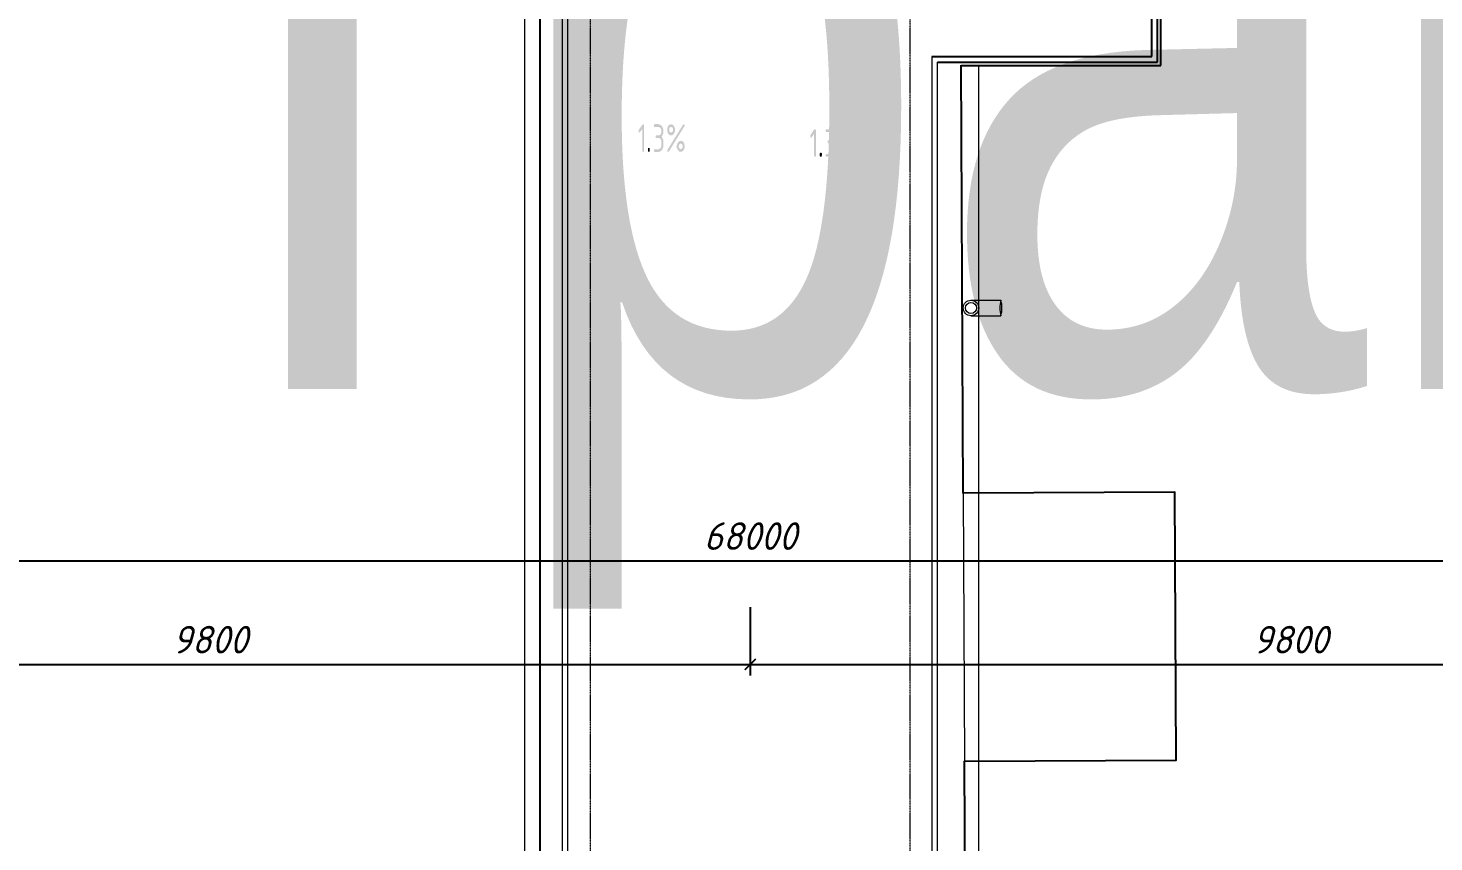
# Model space of a CAD drawing. Header units: millimetres. Extents: x 0 to 168960, y -92093 to 443706.
# Drawn here: x 32644 to 45394, y 222678 to 230056 of the extents above; entities that cross this region are included whole.
import ezdxf
from ezdxf.enums import TextEntityAlignment as Align

# ---------------------------------------------------------------- set-up
doc = ezdxf.new("R2018")
doc.units = ezdxf.units.MM
doc.linetypes.add('осевая', pattern=[50.8, 31.75, -6.35, 6.35, -6.35])
for name, color, linetype, lineweight in [('_0', 7, 'Continuous', 15), ('PDF _Размеры', 7, 'Continuous', 5), ('АР_Названия помещений', 124, 'Continuous', 5), ('АР_Номер помещения', 1, 'Continuous', 25), ('АР_Помещения_площадь', 19, 'Continuous', 9), ('АР_рабочий чистовой', 7, 'Continuous', 9), ('Перила', 7, 'Continuous', 9), ('Поручни', 7, 'Continuous', 9)]:
    doc.layers.add(name, color=color, linetype=linetype, lineweight=lineweight)
doc.layers.add('PDF _Балка', color=250, linetype='Continuous')
doc.layers.add('Кровля.1', color=7, linetype='Continuous')
doc.styles.add('ISOCPEUR', font='isocpeur.ttf', dxfattribs={"height": 175})
doc.styles.get("Standard").update_dxf_attribs({"font": 'arial.ttf'})
doc.styles.add('Текст_М100', font='GOST_Common Italic.ttf', dxfattribs={"height": 250})
doc.dimstyles.new('Размеры_М100', dxfattribs={"dimtxt": 250, "dimasz": 100, "dimexe": 100, "dimexo": 100, "dimgap": 100, "dimtad": 1, "dimrnd": 5, "dimtxsty": 'Текст_М100', "dimblk": 'ARCHTICK', "dimcen": 250, "dimdle": 100, "dimadec": 0, "dimazin": 2, "dimtfac": 1, "dimtmove": 1, "dimatfit": 3, "dimfxl": 1, "dimarcsym": 0})

# ---------------------------------------------------------------- blocks, each defined once
blk = doc.blocks.new('2 ЭТАЖ')
at = {"layer": 'АР_рабочий чистовой', "color": 8, "ltscale": 0.1}
blk.add_lwpolyline([(149577, -101420), (149577, -108496)], dxfattribs=at)
at = {"layer": 'Кровля.1', "color": 8, "linetype": 'Continuous', "flags": 128}
for points in [[(149428, -97711), (149409, -92810), (145598, -92810), (145598, -108496)], [(149463, -108647), (149448, -105528), (151368, -105519), (151356, -103091), (149437, -103100), (149418, -99220)]]:
    blk.add_lwpolyline(points, dxfattribs=at)
at = {"layer": 'Поручни', "color": 8}
for p, q in [((145801, -92948), (145801, -108446)), ((145851, -108446), (145851, -92948)), ((149153, -99140), (149153, -108446)), ((149203, -108446), (149203, -99190))]:
    blk.add_line(p, q, dxfattribs=at)
blk = doc.blocks.new('_ArchTick')
at = {"color": 8, "linetype": 'ByBlock', "const_width": 0.15}
blk.add_lwpolyline([(-0.5, -0.5), (0.5, 0.5)], dxfattribs=at)
blk = doc.blocks.new('*D159')
at = {"layer": '_0', "color": 8, "lineweight": -2, "ltscale": 100, "transparency": 16777216}
for p, q in [((5194, 225609), (5194, 225125)), ((73194, 225609), (73194, 225125)), ((5094, 225225), (73294, 225225))]:
    blk.add_line(p, q, dxfattribs=at)
at = {"layer": 'Defpoints', "color": 0, "ltscale": 100, "transparency": 16777216}
for p in [(5194, 225709), (73194, 225709), (73194, 225225)]:
    blk.add_point(p, dxfattribs=at)
at = {"layer": '_0', "color": 8, "lineweight": -2, "ltscale": 100, "transparency": 16777216, "xscale": 100, "yscale": 100, "zscale": 100, "rotation": 180}
blk.add_blockref('_ArchTick', (5194, 225225), dxfattribs=at)
at = {"layer": '_0', "color": 8, "lineweight": -2, "ltscale": 100, "transparency": 16777216, "xscale": 100, "yscale": 100, "zscale": 100}
blk.add_blockref('_ArchTick', (73194, 225225), dxfattribs=at)
at = {"layer": '_0', "color": 8, "ltscale": 100, "transparency": 16777216, "insert": (39194, 225450), "char_height": 250, "attachment_point": 5, "style": 'Текст_М100'}
blk.add_mtext('68000', dxfattribs=at)
blk = doc.blocks.new('*D164')
at = {"layer": '_0', "color": 8, "lineweight": -2, "ltscale": 100, "transparency": 16777216}
for p, q in [((29394, 224993), (29394, 224186)), ((39194, 224805), (39194, 224186)), ((29294, 224286), (39294, 224286))]:
    blk.add_line(p, q, dxfattribs=at)
at = {"layer": 'Defpoints', "color": 0, "ltscale": 100, "transparency": 16777216}
for p in [(29394, 225093), (39194, 224905), (39194, 224286)]:
    blk.add_point(p, dxfattribs=at)
at = {"layer": '_0', "color": 8, "lineweight": -2, "ltscale": 100, "transparency": 16777216, "xscale": 100, "yscale": 100, "zscale": 100, "rotation": 180}
blk.add_blockref('_ArchTick', (29394, 224286), dxfattribs=at)
at = {"layer": '_0', "color": 8, "lineweight": -2, "ltscale": 100, "transparency": 16777216, "xscale": 100, "yscale": 100, "zscale": 100}
blk.add_blockref('_ArchTick', (39194, 224286), dxfattribs=at)
at = {"layer": '_0', "color": 8, "ltscale": 100, "transparency": 16777216, "insert": (34294, 224511), "char_height": 250, "attachment_point": 5, "style": 'Текст_М100'}
blk.add_mtext('9800', dxfattribs=at)
blk = doc.blocks.new('*D165')
at = {"layer": '_0', "color": 8, "lineweight": -2, "ltscale": 100, "transparency": 16777216}
for p, q in [((39194, 224805), (39194, 224186)), ((48994, 224805), (48994, 224186)), ((39094, 224286), (49094, 224286))]:
    blk.add_line(p, q, dxfattribs=at)
at = {"layer": 'Defpoints', "color": 0, "ltscale": 100, "transparency": 16777216}
for p in [(39194, 224905), (48994, 224905), (48994, 224286)]:
    blk.add_point(p, dxfattribs=at)
at = {"layer": '_0', "color": 8, "lineweight": -2, "ltscale": 100, "transparency": 16777216, "xscale": 100, "yscale": 100, "zscale": 100, "rotation": 180}
blk.add_blockref('_ArchTick', (39194, 224286), dxfattribs=at)
at = {"layer": '_0', "color": 8, "lineweight": -2, "ltscale": 100, "transparency": 16777216, "xscale": 100, "yscale": 100, "zscale": 100}
blk.add_blockref('_ArchTick', (48994, 224286), dxfattribs=at)
at = {"layer": '_0', "color": 8, "ltscale": 100, "transparency": 16777216, "insert": (44094, 224511), "char_height": 250, "attachment_point": 5, "style": 'Текст_М100'}
blk.add_mtext('9800', dxfattribs=at)
blk = doc.blocks.new('*U362')
at = {"color": 8, "style": 'ISOCPEUR', "width": 0.7, "flags": 1}
blk.add_attdef('КАТЕГОРИЯ', (-499, -2092), '', height=250, dxfattribs=at)
at = {"layer": 'АР_Номер помещения', "color": 8, "style": 'ISOCPEUR', "width": 0.7}
blk.add_attdef('НОМЕР_ПОМЕЩЕНИЯ', text='', height=300, dxfattribs=at).set_placement((-17565, 2858), align=Align.MIDDLE_CENTER)
at = {"layer": 'АР_Помещения_площадь', "color": 8, "style": 'ISOCPEUR', "width": 0.7}
blk.add_attdef('ПЛОЩАДЬ_ПОМЕЩЕНИЯ', text='', height=200, dxfattribs=at).set_placement((-1476, 2342), align=Align.MIDDLE_RIGHT)
at = {"layer": 'АР_Помещения_площадь', "color": 8, "lineweight": 30, "width": 0.7, "flags": 104}
blk.add_attdef('ИМЯ_ПОМЕЩЕНИЯ', text='', height=100, dxfattribs=at).set_placement((158, 1217), align=Align.MIDDLE_CENTER)
blk = doc.blocks.new('3')
at = {"color": 8, "ltscale": 0.1}
for p, q in [((394895, -113439), (394895, -113289)), ((394945, -113439), (394945, -113289)), ((395305, -113439), (395305, -113289)), ((395305, -113439), (395305, -113289))]:
    blk.add_line(p, q, dxfattribs=at)
for centre, radius, start, end in [((393520, -113167), 27.2, 23.2677, 156.7323), ((395125, -113392), 252, 24.0991, 155.9009), ((395125, -113400), 211, 31.617, 148.383), ((396730, -113167), 27.2, 23.2677, 156.7323), ((393520, -116709), 27.2, 203.2677, 336.7323), ((394920, -116709), 27.2, 203.2677, 336.7323), ((395330, -116712), 27.2, 203.2677, 336.7323), ((396730, -116712), 27.2, 203.2677, 336.7323)]:
    blk.add_arc(centre, radius, start, end, dxfattribs=at)
at = {"layer": 'PDF _Балка', "color": 8}
for p, q in [((396885, -111871), (393365, -111871)), ((393365, -111871), (393365, -116671)), ((396855, -111901), (393395, -111901)), ((393395, -111901), (393395, -116701)), ((396855, -116441), (396855, -111901)), ((396885, -116441), (396885, -111871)), ((396805, -111951), (393445, -111951)), ((393445, -111951), (393445, -116751)), ((396805, -116441), (396805, -111951)), ((395045, -113389), (394995, -113389)), ((394995, -118101), (394995, -113389)), ((395045, -118151), (395045, -113389)), ((395075, -118181), (395075, -113439)), ((395075, -113439), (395175, -113439)), ((395175, -113439), (395175, -116441)), ((395255, -113389), (395205, -113389)), ((395255, -113439), (395255, -113389)), ((395205, -113740), (395175, -113740)), ((395305, -113740), (395255, -113740)), ((395205, -114040), (395175, -114040)), ((395305, -114040), (395255, -114040)), ((395205, -114339), (395175, -114339)), ((395305, -114339), (395255, -114339)), ((395205, -114640), (395175, -114640)), ((395305, -114640), (395255, -114640)), ((395205, -114940), (395175, -114940)), ((395305, -114940), (395255, -114940)), ((395205, -115241), (395175, -115241)), ((395305, -115241), (395255, -115241)), ((395205, -115539), (395175, -115539)), ((395305, -115539), (395255, -115539)), ((395205, -115840), (395175, -115840)), ((395305, -115840), (395255, -115840)), ((395205, -116141), (395175, -116141)), ((395305, -116141), (395255, -116141)), ((393445, -116751), (392999, -116751)), ((393395, -116701), (393049, -116701)), ((393365, -116671), (393274, -116671)), ((392999, -118101), (394995, -118101)), ((393049, -118151), (395045, -118151)), ((393265, -118181), (395075, -118181))]:
    blk.add_line(p, q, dxfattribs=at)
for points in [[(394895, -116720), (394895, -113330)], [(395355, -113289), (395355, -116722)], [(393495, -113439), (393495, -116720)], [(394895, -115844), (394895, -113439), (393545, -113439)], [(393545, -113439), (393545, -116720)], [(394945, -116720), (394945, -113439), (394995, -113439)], [(395205, -113389), (395205, -116441)], [(395255, -113439), (395255, -116441)], [(395255, -113439), (395305, -113439), (395305, -116722)], [(395355, -113439), (396705, -113439)], [(396705, -116722), (396705, -113439)], [(396755, -116722), (396755, -113439)], [(393395, -113740), (393365, -113740)], [(393495, -113740), (393445, -113740)], [(394895, -113740), (393545, -113740)], [(394995, -113740), (394945, -113740)], [(395075, -113740), (395045, -113740)], [(395355, -113740), (396705, -113740)], [(396755, -113740), (396805, -113740)], [(396855, -113740), (396885, -113740)], [(393395, -114040), (393365, -114040)], [(393495, -114040), (393445, -114040)], [(394895, -114040), (393545, -114040)], [(394995, -114040), (394945, -114040)], [(395075, -114040), (395045, -114040)], [(395355, -114040), (396705, -114040)], [(396755, -114040), (396805, -114040)], [(396855, -114040), (396885, -114040)], [(393395, -114341), (393365, -114341)], [(393495, -114341), (393445, -114341)], [(394895, -114341), (393545, -114341)], [(394995, -114339), (394945, -114339)], [(395075, -114339), (395045, -114339)], [(395355, -114339), (396705, -114339)], [(396755, -114339), (396805, -114339)], [(396855, -114339), (396885, -114339)], [(393395, -114640), (393365, -114640)], [(393495, -114640), (393445, -114640)], [(394895, -114640), (393545, -114640)], [(394995, -114640), (394945, -114640)], [(395075, -114640), (395045, -114640)], [(395175, -114640), (395176, -114640)], [(395175, -114640), (395176, -114640)], [(395355, -114640), (396705, -114640)], [(396755, -114640), (396805, -114640)], [(396855, -114640), (396885, -114640)], [(393395, -114940), (393365, -114940)], [(393495, -114940), (393445, -114940)], [(394895, -114940), (393545, -114940)], [(394995, -114940), (394945, -114940)], [(395075, -114940), (395045, -114940)], [(395355, -114940), (396705, -114940)], [(396755, -114940), (396805, -114940)], [(396855, -114940), (396885, -114940)], [(393395, -115241), (393365, -115241)], [(393495, -115241), (393445, -115241)], [(394895, -115241), (393545, -115241)], [(394995, -115239), (394945, -115239)], [(395075, -115239), (395045, -115239)], [(395355, -115241), (396705, -115241)], [(396755, -115241), (396805, -115241)], [(396855, -115241), (396885, -115241)], [(393395, -115541), (393365, -115541)], [(393495, -115541), (393445, -115541)], [(394895, -115541), (393545, -115541)], [(394995, -115539), (394945, -115539)], [(395075, -115539), (395045, -115539)], [(395355, -115539), (396705, -115539)], [(396755, -115539), (396805, -115539)], [(396855, -115539), (396885, -115539)], [(393395, -115840), (393365, -115840)], [(393495, -115840), (393445, -115840)], [(394895, -115840), (393545, -115840)], [(394995, -115840), (394945, -115840)], [(395075, -115840), (395045, -115840)], [(395355, -115840), (396705, -115840)], [(396755, -115840), (396805, -115840)], [(396855, -115840), (396885, -115840)], [(393395, -116141), (393365, -116141)], [(393495, -116141), (393445, -116141)], [(394895, -116141), (393545, -116141)], [(394946, -116141), (394945, -116141)], [(394995, -116141), (394945, -116141)], [(395075, -116141), (395045, -116141)], [(395355, -116141), (396705, -116141)], [(396755, -116141), (396805, -116141)], [(396855, -116141), (396885, -116141)], [(393395, -116441), (393365, -116441)], [(393495, -116441), (393445, -116441)], [(394895, -116441), (393545, -116441)], [(394995, -116441), (394945, -116441)], [(395075, -116441), (395045, -116441)], [(395175, -116441), (395305, -116441)], [(395355, -116441), (396705, -116441)], [(396755, -116441), (396885, -116441)]]:
    blk.add_lwpolyline(points, dxfattribs=at)
at = {"layer": 'PDF _Размеры', "color": 8}
for points in [[(394220, -113439), (394220, -116441), (394069, -116291)], [(396030, -113439), (395879, -113590)], [(396030, -116441), (396030, -113439), (396180, -113590)], [(394220, -116441), (394370, -116291)]]:
    blk.add_lwpolyline(points, dxfattribs=at)
at = {"layer": 'Перила', "color": 8}
for p, q in [((393495, -113157), (393495, -113439)), ((393545, -113439), (393545, -113157)), ((396705, -113157), (396705, -113439)), ((396755, -113439), (396755, -113157))]:
    blk.add_line(p, q, dxfattribs=at)

msp = doc.modelspace()

# ---------------------------------------------------------------- hatches: boundary and pattern name
at = {"layer": '_0', "transparency": 33554559}
for points in [[(38214.14, 229139.206), (38192.974, 229113.806), (38192.974, 229109.573), (38188.74, 229109.573), (38188.74, 229109.573), (38184.507, 229109.573), (38180.274, 229109.573), (38180.274, 229113.806), (38180.274, 229113.806), (38180.274, 229118.04), (38180.274, 229122.273), (38180.274, 229126.506), (38180.274, 229126.506), (38180.274, 229130.74), (38214.14, 229177.307), (38218.374, 229181.54), (38218.374, 229181.54), (38222.607, 229185.773), (38222.607, 229185.773), (38222.607, 229181.54), (38226.841, 229181.54), (38226.841, 229181.54), (38231.074, 229177.307), (38231.074, 229173.073), (38231.074, 229173.073), (38231.074, 228944.472), (38231.074, 228940.238), (38231.074, 228940.238), (38226.841, 228936.005), (38226.841, 228936.005), (38222.607, 228936.005), (38222.607, 228931.772), (38218.374, 228936.005), (38218.374, 228936.005), (38214.14, 228936.005), (38214.14, 228940.238), (38214.14, 228944.472), (38214.14, 228944.472)], [(38362.308, 229058.772), (38345.375, 229058.772), (38341.141, 229058.772), (38341.141, 229058.772), (38336.908, 229063.006), (38336.908, 229063.006), (38336.908, 229067.239), (38336.908, 229071.473), (38336.908, 229075.706), (38336.908, 229079.939), (38336.908, 229079.939), (38341.141, 229084.173), (38341.141, 229084.173), (38345.375, 229084.173), (38362.308, 229084.173), (38366.541, 229084.173), (38366.541, 229084.173), (38370.775, 229084.173), (38370.775, 229088.406), (38375.008, 229088.406), (38375.008, 229088.406), (38379.242, 229092.639), (38379.242, 229092.639), (38383.475, 229096.873), (38383.475, 229101.106), (38383.475, 229105.339), (38387.708, 229105.339), (38387.708, 229109.573), (38387.708, 229113.806), (38387.708, 229118.04), (38387.708, 229122.273), (38387.708, 229126.506), (38387.708, 229130.74), (38387.708, 229130.74), (38387.708, 229134.973), (38383.475, 229139.206), (38383.475, 229143.44), (38383.475, 229143.44), (38379.242, 229147.673), (38379.242, 229151.906), (38375.008, 229151.906), (38375.008, 229156.14), (38370.775, 229156.14), (38370.775, 229156.14), (38366.541, 229156.14), (38362.308, 229160.373), (38362.308, 229160.373), (38328.441, 229160.373), (38324.208, 229160.373), (38319.974, 229160.373), (38319.974, 229160.373), (38319.974, 229164.606), (38319.974, 229168.84), (38319.974, 229173.073), (38319.974, 229173.073), (38319.974, 229177.307), (38319.974, 229181.54), (38324.208, 229181.54), (38324.208, 229181.54), (38328.441, 229185.773), (38362.308, 229185.773), (38366.541, 229181.54), (38366.541, 229181.54), (38370.775, 229181.54), (38370.775, 229181.54), (38375.008, 229181.54), (38379.242, 229181.54), (38379.242, 229177.307), (38383.475, 229177.307), (38383.475, 229173.073), (38387.708, 229173.073), (38387.708, 229168.84), (38391.942, 229168.84), (38391.942, 229164.606), (38391.942, 229164.606), (38396.175, 229160.373), (38396.175, 229160.373), (38396.175, 229156.14), (38400.408, 229151.906), (38400.408, 229151.906), (38400.408, 229147.673), (38404.642, 229143.44), (38404.642, 229139.206), (38404.642, 229134.973), (38404.642, 229130.74), (38404.642, 229130.74), (38404.642, 229126.506), (38404.642, 229122.273), (38404.642, 229118.04), (38404.642, 229113.806), (38404.642, 229109.573), (38404.642, 229105.339), (38404.642, 229101.106), (38404.642, 229101.106), (38400.408, 229096.873), (38400.408, 229092.639), (38400.408, 229088.406), (38400.408, 229084.173), (38396.175, 229084.173), (38396.175, 229079.939), (38391.942, 229075.706), (38391.942, 229075.706), (38387.708, 229071.473), (38387.708, 229071.473), (38391.942, 229067.239), (38391.942, 229067.239), (38396.175, 229063.006), (38396.175, 229058.772), (38396.175, 229058.772), (38400.408, 229054.539), (38400.408, 229050.306), (38400.408, 229050.306), (38404.642, 229046.072), (38404.642, 229041.839), (38404.642, 229037.606), (38404.642, 229033.372), (38404.642, 229029.139), (38404.642, 229029.139), (38404.642, 229024.906), (38404.642, 229020.672), (38404.642, 228995.272), (38404.642, 228991.039), (38404.642, 228986.805), (38404.642, 228982.572), (38404.642, 228982.572), (38404.642, 228978.339), (38404.642, 228974.105), (38400.408, 228969.872), (38400.408, 228965.639), (38400.408, 228965.639), (38396.175, 228961.405), (38396.175, 228957.172), (38396.175, 228952.938), (38391.942, 228952.938), (38391.942, 228952.938), (38391.942, 228948.705), (38387.708, 228948.705), (38387.708, 228944.472), (38383.475, 228944.472), (38383.475, 228940.238), (38379.242, 228940.238), (38379.242, 228936.005), (38375.008, 228936.005), (38370.775, 228936.005), (38370.775, 228936.005), (38366.541, 228936.005), (38366.541, 228931.772), (38362.308, 228931.772), (38362.308, 228931.772), (38328.441, 228931.772), (38324.208, 228936.005), (38319.974, 228936.005), (38319.974, 228936.005), (38319.974, 228940.238), (38319.974, 228944.472), (38319.974, 228944.472), (38319.974, 228948.705), (38319.974, 228952.938), (38319.974, 228957.172), (38324.208, 228957.172), (38324.208, 228957.172), (38328.441, 228957.172), (38362.308, 228957.172), (38366.541, 228957.172), (38366.541, 228961.405), (38370.775, 228961.405), (38370.775, 228961.405), (38375.008, 228961.405), (38375.008, 228965.639), (38379.242, 228965.639), (38379.242, 228969.872), (38383.475, 228974.105), (38383.475, 228974.105), (38383.475, 228978.339), (38387.708, 228982.572), (38387.708, 228986.805), (38387.708, 228991.039), (38387.708, 228991.039), (38387.708, 228995.272), (38387.708, 229020.672), (38387.708, 229024.906), (38387.708, 229029.139), (38387.708, 229033.372), (38387.708, 229037.606), (38383.475, 229037.606), (38383.475, 229041.839), (38383.475, 229046.072), (38379.242, 229046.072), (38379.242, 229050.306), (38375.008, 229054.539), (38375.008, 229054.539), (38370.775, 229054.539), (38370.775, 229058.772), (38366.541, 229058.772), (38362.308, 229058.772), (38362.308, 229058.772)], [(39772.017, 229096.873), (39750.85, 229067.239), (39750.85, 229063.006), (39746.617, 229063.006), (39746.617, 229063.006), (39742.383, 229063.006), (39742.383, 229067.239), (39738.15, 229067.239), (39738.15, 229071.473), (39738.15, 229071.473), (39738.15, 229075.706), (39738.15, 229079.939), (39738.15, 229084.173), (39738.15, 229084.173), (39772.017, 229134.973), (39776.25, 229134.973), (39780.484, 229139.206), (39780.484, 229139.206), (39780.484, 229139.206), (39784.717, 229139.206), (39784.717, 229139.206), (39788.95, 229134.973), (39788.95, 229130.74), (39788.95, 229130.74), (39788.95, 229126.506), (39788.95, 228902.138), (39788.95, 228897.905), (39788.95, 228893.671), (39788.95, 228893.671), (39784.717, 228889.438), (39784.717, 228889.438), (39780.484, 228889.438), (39776.25, 228889.438), (39776.25, 228889.438), (39776.25, 228893.671), (39772.017, 228893.671), (39772.017, 228897.905), (39772.017, 228902.138)], [(39920.185, 229012.206), (39903.251, 229012.206), (39899.018, 229012.206), (39899.018, 229016.439), (39894.784, 229016.439), (39894.784, 229020.672), (39894.784, 229024.906), (39894.784, 229024.906), (39894.784, 229029.139), (39894.784, 229033.372), (39899.018, 229037.606), (39899.018, 229037.606), (39899.018, 229037.606), (39903.251, 229037.606), (39920.185, 229037.606), (39924.418, 229037.606), (39924.418, 229037.606), (39928.651, 229041.839), (39932.885, 229041.839), (39932.885, 229041.839), (39937.118, 229046.072), (39937.118, 229046.072), (39941.351, 229050.306), (39941.351, 229054.539), (39941.351, 229054.539), (39945.585, 229058.772), (39945.585, 229063.006), (39945.585, 229067.239), (39945.585, 229067.239), (39945.585, 229071.473), (39945.585, 229075.706), (39945.585, 229079.939), (39945.585, 229084.173), (39945.585, 229088.406), (39945.585, 229092.639), (39945.585, 229092.639), (39941.351, 229096.873), (39941.351, 229101.106), (39941.351, 229101.106), (39937.118, 229105.339), (39937.118, 229109.573), (39932.885, 229109.573), (39928.651, 229109.573), (39928.651, 229113.806), (39924.418, 229113.806), (39924.418, 229113.806), (39920.185, 229113.806), (39886.318, 229113.806), (39882.084, 229113.806), (39882.084, 229113.806), (39877.851, 229118.04), (39877.851, 229118.04), (39877.851, 229122.273), (39877.851, 229126.506), (39877.851, 229130.74), (39877.851, 229134.973), (39877.851, 229134.973), (39882.084, 229139.206), (39882.084, 229139.206), (39886.318, 229139.206), (39920.185, 229139.206), (39924.418, 229139.206), (39924.418, 229139.206), (39928.651, 229139.206), (39932.885, 229134.973), (39932.885, 229134.973), (39937.118, 229134.973), (39937.118, 229134.973), (39941.351, 229130.74), (39941.351, 229130.74), (39945.585, 229126.506), (39945.585, 229126.506), (39949.818, 229122.273), (39949.818, 229122.273), (39949.818, 229122.273), (39954.051, 229118.04), (39954.051, 229113.806), (39958.285, 229109.573), (39958.285, 229109.573), (39958.285, 229105.339), (39962.518, 229101.106), (39962.518, 229096.873), (39962.518, 229096.873), (39962.518, 229092.639), (39962.518, 229088.406), (39962.518, 229084.173), (39962.518, 229079.939), (39962.518, 229075.706), (39962.518, 229071.473), (39962.518, 229067.239), (39962.518, 229063.006), (39962.518, 229063.006), (39962.518, 229058.772), (39962.518, 229054.539), (39962.518, 229050.306), (39958.285, 229046.072), (39958.285, 229046.072), (39958.285, 229041.839), (39954.051, 229037.606), (39954.051, 229037.606), (39954.051, 229033.372), (39949.818, 229029.139), (39949.818, 229029.139), (39945.585, 229024.906), (39949.818, 229024.906), (39949.818, 229020.672), (39954.051, 229016.439), (39954.051, 229016.439), (39958.285, 229012.206), (39958.285, 229007.972), (39958.285, 229007.972), (39962.518, 229003.739), (39962.518, 228999.505), (39962.518, 228995.272), (39962.518, 228995.272), (39962.518, 228991.039), (39962.518, 228986.805), (39962.518, 228982.572), (39962.518, 228978.339), (39962.518, 228978.339), (39962.518, 228952.938), (39962.518, 228948.705), (39962.518, 228944.472), (39962.518, 228940.238), (39962.518, 228936.005), (39962.518, 228931.772), (39962.518, 228927.538), (39962.518, 228927.538), (39958.285, 228923.305), (39958.285, 228919.072), (39958.285, 228914.838), (39954.051, 228914.838), (39954.051, 228910.605), (39949.818, 228906.372), (39949.818, 228906.372), (39949.818, 228906.372), (39945.585, 228902.138), (39945.585, 228897.905), (39941.351, 228897.905), (39941.351, 228893.671), (39937.118, 228893.671), (39937.118, 228893.671), (39932.885, 228889.438), (39932.885, 228889.438), (39928.651, 228889.438), (39924.418, 228889.438), (39924.418, 228889.438), (39920.185, 228889.438), (39920.185, 228889.438), (39886.318, 228889.438), (39882.084, 228889.438), (39882.084, 228889.438), (39877.851, 228893.671), (39877.851, 228893.671), (39877.851, 228897.905), (39877.851, 228902.138), (39877.851, 228906.372), (39877.851, 228906.372), (39877.851, 228910.605), (39882.084, 228910.605), (39882.084, 228914.838), (39886.318, 228914.838), (39920.185, 228914.838), (39924.418, 228914.838), (39924.418, 228914.838), (39928.651, 228914.838), (39932.885, 228914.838), (39932.885, 228919.072), (39937.118, 228919.072), (39937.118, 228923.305), (39941.351, 228923.305), (39941.351, 228927.538), (39941.351, 228931.772), (39945.585, 228931.772), (39945.585, 228936.005), (39945.585, 228940.238), (39945.585, 228944.472), (39945.585, 228948.705), (39945.585, 228952.938), (39945.585, 228978.339), (39945.585, 228978.339), (39945.585, 228982.572), (39945.585, 228986.805), (39945.585, 228991.039), (39945.585, 228995.272), (39941.351, 228999.505), (39941.351, 228999.505), (39941.351, 229003.739), (39937.118, 229003.739), (39937.118, 229007.972), (39932.885, 229007.972), (39928.651, 229012.206), (39928.651, 229012.206), (39924.418, 229012.206), (39924.418, 229012.206), (39920.185, 229012.206)], [(38264.941, 228957.172), (38264.941, 228961.405), (38264.941, 228965.639), (38269.174, 228969.872), (38269.174, 228969.872), (38273.408, 228969.872), (38273.408, 228969.872), (38277.641, 228969.872), (38277.641, 228969.872), (38281.874, 228969.872), (38281.874, 228965.639), (38281.874, 228961.405), (38281.874, 228957.172), (38281.874, 228944.472), (38281.874, 228940.238), (38281.874, 228940.238), (38281.874, 228936.005), (38277.641, 228936.005), (38277.641, 228936.005), (38273.408, 228931.772), (38273.408, 228936.005), (38269.174, 228936.005), (38269.174, 228936.005), (38264.941, 228940.238), (38264.941, 228944.472), (38264.941, 228944.472)], [(39822.817, 228914.838), (39822.817, 228919.072), (39827.051, 228919.072), (39827.051, 228923.305), (39827.051, 228923.305), (39831.284, 228927.538), (39831.284, 228927.538), (39835.517, 228927.538), (39839.751, 228923.305), (39839.751, 228923.305), (39839.751, 228919.072), (39843.984, 228919.072), (39843.984, 228914.838), (39843.984, 228902.138), (39839.751, 228897.905), (39839.751, 228893.671), (39839.751, 228893.671), (39839.751, 228889.438), (39835.517, 228889.438), (39831.284, 228889.438), (39831.284, 228889.438), (39827.051, 228889.438), (39827.051, 228893.671), (39827.051, 228893.671), (39822.817, 228897.905), (39822.817, 228902.138)]]:
    msp.add_hatch(color=256, dxfattribs=at).paths.add_polyline_path(points)
h = msp.add_hatch(color=256, dxfattribs=at)
h.paths.add_polyline_path([(38561.276, 229007.972), (38561.276, 229007.972), (38557.043, 229007.972), (38557.043, 229007.972), (38552.809, 229003.739), (38552.809, 229003.739), (38552.809, 229003.739), (38548.576, 228999.505), (38548.576, 228995.272), (38548.576, 228991.039), (38544.343, 228986.805), (38544.343, 228986.805), (38544.343, 228982.572), (38544.343, 228978.339), (38548.576, 228978.339), (38548.576, 228974.105), (38548.576, 228969.872), (38548.576, 228965.639), (38552.809, 228965.639), (38552.809, 228965.639), (38557.043, 228961.405), (38557.043, 228961.405), (38561.276, 228957.172), (38561.276, 228957.172), (38561.276, 228957.172), (38565.509, 228957.172), (38569.743, 228961.405), (38569.743, 228961.405), (38573.976, 228961.405), (38573.976, 228965.639), (38573.976, 228965.639), (38578.209, 228969.872), (38578.209, 228974.105), (38578.209, 228974.105), (38582.443, 228978.339), (38582.443, 228982.572), (38582.443, 228982.572), (38582.443, 228986.805), (38578.209, 228991.039), (38578.209, 228995.272), (38578.209, 228999.505), (38578.209, 228999.505), (38573.976, 229003.739), (38573.976, 229003.739), (38569.743, 229007.972), (38569.743, 229007.972), (38565.509, 229007.972), (38565.509, 229007.972), (38561.276, 229007.972)], flags=0)
h.paths.add_polyline_path([(38561.276, 229033.372), (38565.509, 229033.372), (38569.743, 229033.372), (38569.743, 229033.372), (38573.976, 229033.372), (38578.209, 229029.139), (38578.209, 229029.139), (38582.443, 229029.139), (38582.443, 229024.906), (38586.676, 229024.906), (38586.676, 229020.672), (38586.676, 229020.672), (38590.91, 229016.439), (38590.91, 229012.206), (38595.143, 229012.206), (38595.143, 229007.972), (38595.143, 229003.739), (38595.143, 228999.505), (38595.143, 228995.272), (38599.376, 228995.272), (38599.376, 228991.039), (38599.376, 228986.805), (38599.376, 228982.572), (38599.376, 228978.339), (38599.376, 228974.105), (38599.376, 228974.105), (38595.143, 228969.872), (38595.143, 228965.639), (38595.143, 228961.405), (38595.143, 228957.172), (38590.91, 228957.172), (38590.91, 228952.938), (38590.91, 228948.705), (38586.676, 228948.705), (38586.676, 228944.472), (38582.443, 228944.472), (38582.443, 228940.238), (38578.209, 228940.238), (38578.209, 228936.005), (38573.976, 228936.005), (38573.976, 228936.005), (38569.743, 228936.005), (38565.509, 228936.005), (38565.509, 228931.772), (38561.276, 228931.772), (38561.276, 228936.005), (38557.043, 228936.005), (38557.043, 228936.005), (38552.809, 228936.005), (38548.576, 228936.005), (38548.576, 228940.238), (38544.343, 228940.238), (38544.343, 228944.472), (38540.109, 228944.472), (38540.109, 228948.705), (38540.109, 228948.705), (38535.876, 228952.938), (38535.876, 228952.938), (38531.642, 228957.172), (38531.642, 228961.405), (38531.642, 228965.639), (38531.642, 228965.639), (38527.409, 228969.872), (38527.409, 228974.105), (38527.409, 228978.339), (38527.409, 228982.572), (38527.409, 228982.572), (38527.409, 228986.805), (38527.409, 228991.039), (38527.409, 228995.272), (38531.642, 228999.505), (38531.642, 229003.739), (38531.642, 229003.739), (38531.642, 229007.972), (38535.876, 229012.206), (38535.876, 229016.439), (38535.876, 229016.439), (38540.109, 229020.672), (38540.109, 229020.672), (38544.343, 229024.906), (38544.343, 229024.906), (38548.576, 229029.139), (38548.576, 229029.139), (38552.809, 229029.139), (38552.809, 229033.372), (38557.043, 229033.372), (38561.276, 229033.372), (38561.276, 229033.372), (38561.276, 229033.372)], flags=0)
h.paths.add_polyline_path([(38476.609, 229160.373), (38472.375, 229160.373), (38472.375, 229156.14), (38468.142, 229156.14), (38463.909, 229156.14), (38463.909, 229151.906), (38463.909, 229151.906), (38459.675, 229147.673), (38459.675, 229147.673), (38459.675, 229143.44), (38459.675, 229139.206), (38459.675, 229134.973), (38459.675, 229134.973), (38459.675, 229130.74), (38459.675, 229126.506), (38459.675, 229122.273), (38459.675, 229118.04), (38463.909, 229118.04), (38463.909, 229118.04), (38463.909, 229113.806), (38468.142, 229109.573), (38468.142, 229109.573), (38472.375, 229109.573), (38476.609, 229109.573), (38476.609, 229109.573), (38476.609, 229109.573), (38480.842, 229109.573), (38485.076, 229109.573), (38485.076, 229113.806), (38489.309, 229113.806), (38489.309, 229118.04), (38489.309, 229118.04), (38489.309, 229122.273), (38493.542, 229126.506), (38493.542, 229130.74), (38493.542, 229134.973), (38493.542, 229134.973), (38493.542, 229139.206), (38493.542, 229143.44), (38493.542, 229143.44), (38489.309, 229147.673), (38489.309, 229151.906), (38489.309, 229151.906), (38485.076, 229156.14), (38485.076, 229156.14), (38480.842, 229156.14), (38480.842, 229160.373), (38476.609, 229160.373), (38476.609, 229160.373)], flags=0)
h.paths.add_polyline_path([(38476.609, 229185.773), (38476.609, 229185.773), (38480.842, 229181.54), (38485.076, 229181.54), (38485.076, 229181.54), (38489.309, 229181.54), (38489.309, 229177.307), (38493.542, 229177.307), (38493.542, 229177.307), (38497.776, 229173.073), (38497.776, 229168.84), (38502.009, 229168.84), (38502.009, 229164.606), (38502.009, 229164.606), (38506.242, 229160.373), (38506.242, 229156.14), (38506.242, 229151.906), (38510.476, 229151.906), (38510.476, 229147.673), (38510.476, 229143.44), (38510.476, 229139.206), (38510.476, 229134.973), (38510.476, 229134.973), (38510.476, 229130.74), (38510.476, 229126.506), (38510.476, 229122.273), (38510.476, 229118.04), (38510.476, 229113.806), (38506.242, 229113.806), (38506.242, 229109.573), (38506.242, 229105.339), (38502.009, 229101.106), (38502.009, 229101.106), (38502.009, 229096.873), (38497.776, 229096.873), (38497.776, 229092.639), (38493.542, 229092.639), (38493.542, 229088.406), (38489.309, 229088.406), (38489.309, 229088.406), (38485.076, 229084.173), (38480.842, 229084.173), (38480.842, 229084.173), (38476.609, 229084.173), (38476.609, 229084.173), (38472.375, 229084.173), (38472.375, 229084.173), (38468.142, 229084.173), (38463.909, 229084.173), (38463.909, 229088.406), (38459.675, 229088.406), (38459.675, 229088.406), (38455.442, 229092.639), (38455.442, 229092.639), (38451.209, 229096.873), (38451.209, 229096.873), (38446.975, 229101.106), (38446.975, 229105.339), (38446.975, 229105.339), (38442.742, 229109.573), (38442.742, 229113.806), (38442.742, 229118.04), (38442.742, 229122.273), (38442.742, 229126.506), (38442.742, 229126.506), (38442.742, 229130.74), (38442.742, 229134.973), (38442.742, 229139.206), (38442.742, 229143.44), (38442.742, 229143.44), (38442.742, 229147.673), (38442.742, 229151.906), (38442.742, 229156.14), (38446.975, 229160.373), (38446.975, 229160.373), (38446.975, 229164.606), (38451.209, 229168.84), (38451.209, 229168.84), (38451.209, 229173.073), (38455.442, 229173.073), (38455.442, 229177.307), (38459.675, 229177.307), (38459.675, 229181.54), (38463.909, 229181.54), (38468.142, 229181.54), (38468.142, 229181.54), (38472.375, 229181.54), (38476.609, 229185.773), (38476.609, 229185.773)], flags=0)
h.paths.add_polyline_path([(38442.742, 228944.472), (38442.742, 228948.705), (38442.742, 228952.938), (38442.742, 228952.938), (38582.443, 229177.307), (38586.676, 229181.54), (38586.676, 229181.54), (38590.91, 229185.773), (38590.91, 229181.54), (38595.143, 229181.54), (38595.143, 229181.54), (38599.376, 229177.307), (38599.376, 229173.073), (38599.376, 229173.073), (38599.376, 229168.84), (38595.143, 229164.606), (38595.143, 229164.606), (38455.442, 228936.005), (38455.442, 228936.005), (38451.209, 228936.005), (38451.209, 228931.772), (38446.975, 228936.005), (38442.742, 228936.005), (38442.742, 228936.005), (38442.742, 228940.238), (38442.742, 228944.472), (38442.742, 228944.472)], flags=0)
h = msp.add_hatch(color=256, dxfattribs=at)
h.paths.add_polyline_path([(40123.386, 228965.639), (40119.152, 228965.639), (40114.919, 228961.405), (40114.919, 228961.405), (40110.686, 228961.405), (40110.686, 228957.172), (40110.686, 228957.172), (40106.452, 228952.938), (40106.452, 228948.705), (40106.452, 228948.705), (40106.452, 228944.472), (40106.452, 228940.238), (40106.452, 228940.238), (40106.452, 228936.005), (40106.452, 228931.772), (40106.452, 228927.538), (40106.452, 228923.305), (40110.686, 228923.305), (40110.686, 228923.305), (40110.686, 228919.072), (40114.919, 228914.838), (40114.919, 228914.838), (40119.152, 228914.838), (40123.386, 228914.838), (40123.386, 228914.838), (40123.386, 228914.838), (40127.619, 228914.838), (40131.853, 228914.838), (40131.853, 228919.072), (40136.086, 228919.072), (40136.086, 228923.305), (40136.086, 228923.305), (40136.086, 228927.538), (40140.319, 228931.772), (40140.319, 228936.005), (40140.319, 228940.238), (40140.319, 228940.238), (40140.319, 228944.472), (40140.319, 228944.472), (40136.086, 228948.705), (40136.086, 228952.938), (40136.086, 228957.172), (40136.086, 228957.172), (40131.853, 228957.172), (40131.853, 228961.405), (40127.619, 228961.405), (40123.386, 228965.639), (40123.386, 228965.639), (40123.386, 228965.639)], flags=0)
h.paths.add_polyline_path([(40123.386, 228991.039), (40123.386, 228986.805), (40127.619, 228986.805), (40131.853, 228986.805), (40131.853, 228986.805), (40136.086, 228986.805), (40136.086, 228982.572), (40140.319, 228982.572), (40140.319, 228978.339), (40144.553, 228978.339), (40144.553, 228974.105), (40148.786, 228974.105), (40148.786, 228969.872), (40148.786, 228969.872), (40153.019, 228965.639), (40153.019, 228961.405), (40153.019, 228957.172), (40157.253, 228957.172), (40157.253, 228952.938), (40157.253, 228948.705), (40157.253, 228944.472), (40157.253, 228940.238), (40157.253, 228940.238), (40157.253, 228936.005), (40157.253, 228931.772), (40157.253, 228927.538), (40157.253, 228923.305), (40153.019, 228919.072), (40153.019, 228919.072), (40153.019, 228914.838), (40153.019, 228910.605), (40148.786, 228906.372), (40148.786, 228906.372), (40148.786, 228902.138), (40144.553, 228902.138), (40144.553, 228897.905), (40140.319, 228897.905), (40140.319, 228893.671), (40136.086, 228893.671), (40131.853, 228893.671), (40131.853, 228889.438), (40127.619, 228889.438), (40127.619, 228889.438), (40123.386, 228889.438), (40123.386, 228889.438), (40119.152, 228889.438), (40114.919, 228889.438), (40114.919, 228889.438), (40110.686, 228889.438), (40110.686, 228893.671), (40106.452, 228893.671), (40106.452, 228893.671), (40102.219, 228897.905), (40102.219, 228897.905), (40097.986, 228902.138), (40097.986, 228902.138), (40093.752, 228906.372), (40093.752, 228910.605), (40093.752, 228910.605), (40089.519, 228914.838), (40089.519, 228919.072), (40089.519, 228923.305), (40089.519, 228927.538), (40089.519, 228927.538), (40085.286, 228931.772), (40085.286, 228936.005), (40085.286, 228940.238), (40085.286, 228944.472), (40089.519, 228948.705), (40089.519, 228948.705), (40089.519, 228952.938), (40089.519, 228957.172), (40089.519, 228961.405), (40093.752, 228965.639), (40093.752, 228965.639), (40093.752, 228969.872), (40097.986, 228974.105), (40097.986, 228974.105), (40097.986, 228978.339), (40102.219, 228978.339), (40102.219, 228982.572), (40106.452, 228982.572), (40106.452, 228986.805), (40110.686, 228986.805), (40114.919, 228986.805), (40114.919, 228986.805), (40119.152, 228986.805), (40119.152, 228986.805), (40123.386, 228991.039)], flags=0)
h.paths.add_polyline_path([(40034.485, 229113.806), (40030.252, 229113.806), (40030.252, 229113.806), (40026.019, 229109.573), (40026.019, 229109.573), (40021.785, 229105.339), (40021.785, 229105.339), (40021.785, 229105.339), (40017.552, 229101.106), (40017.552, 229096.873), (40017.552, 229092.639), (40017.552, 229088.406), (40017.552, 229088.406), (40017.552, 229084.173), (40017.552, 229079.939), (40017.552, 229079.939), (40021.785, 229075.706), (40021.785, 229071.473), (40021.785, 229071.473), (40026.019, 229067.239), (40026.019, 229067.239), (40030.252, 229067.239), (40030.252, 229063.006), (40034.485, 229063.006), (40034.485, 229063.006), (40038.719, 229063.006), (40038.719, 229063.006), (40042.952, 229067.239), (40042.952, 229067.239), (40047.185, 229071.473), (40047.185, 229071.473), (40047.185, 229075.706), (40051.419, 229075.706), (40051.419, 229079.939), (40051.419, 229084.173), (40051.419, 229088.406), (40051.419, 229088.406), (40051.419, 229092.639), (40051.419, 229096.873), (40051.419, 229101.106), (40047.185, 229101.106), (40047.185, 229105.339), (40047.185, 229105.339), (40047.185, 229109.573), (40042.952, 229109.573), (40038.719, 229113.806), (40038.719, 229113.806), (40034.485, 229113.806), (40034.485, 229113.806)], flags=0)
h.paths.add_polyline_path([(40034.485, 229139.206), (40038.719, 229139.206), (40038.719, 229139.206), (40042.952, 229139.206), (40047.185, 229134.973), (40047.185, 229134.973), (40051.419, 229134.973), (40051.419, 229130.74), (40055.652, 229130.74), (40055.652, 229126.506), (40059.885, 229126.506), (40059.885, 229122.273), (40059.885, 229122.273), (40064.119, 229118.04), (40064.119, 229113.806), (40064.119, 229113.806), (40068.352, 229109.573), (40068.352, 229105.339), (40068.352, 229101.106), (40068.352, 229096.873), (40068.352, 229092.639), (40068.352, 229092.639), (40068.352, 229088.406), (40068.352, 229084.173), (40068.352, 229079.939), (40068.352, 229075.706), (40068.352, 229075.706), (40068.352, 229071.473), (40068.352, 229067.239), (40064.119, 229063.006), (40064.119, 229058.772), (40064.119, 229058.772), (40059.885, 229054.539), (40059.885, 229054.539), (40055.652, 229050.306), (40055.652, 229050.306), (40051.419, 229046.072), (40051.419, 229046.072), (40047.185, 229041.839), (40047.185, 229041.839), (40042.952, 229041.839), (40042.952, 229041.839), (40038.719, 229037.606), (40034.485, 229037.606), (40034.485, 229037.606), (40030.252, 229037.606), (40030.252, 229037.606), (40026.019, 229041.839), (40026.019, 229041.839), (40021.785, 229041.839), (40017.552, 229041.839), (40017.552, 229046.072), (40013.318, 229046.072), (40013.318, 229050.306), (40009.085, 229050.306), (40009.085, 229054.539), (40009.085, 229054.539), (40004.852, 229058.772), (40004.852, 229063.006), (40004.852, 229067.239), (40000.618, 229067.239), (40000.618, 229071.473), (40000.618, 229075.706), (40000.618, 229079.939), (40000.618, 229084.173), (40000.618, 229088.406), (40000.618, 229088.406), (40000.618, 229092.639), (40000.618, 229096.873), (40000.618, 229101.106), (40000.618, 229105.339), (40000.618, 229109.573), (40004.852, 229109.573), (40004.852, 229113.806), (40004.852, 229118.04), (40009.085, 229122.273), (40009.085, 229122.273), (40009.085, 229122.273), (40013.318, 229126.506), (40013.318, 229130.74), (40017.552, 229130.74), (40017.552, 229134.973), (40021.785, 229134.973), (40021.785, 229134.973), (40026.019, 229139.206), (40026.019, 229139.206), (40030.252, 229139.206), (40034.485, 229139.206), (40034.485, 229139.206)], flags=0)
h.paths.add_polyline_path([(40000.618, 228902.138), (40000.618, 228906.372), (40000.618, 228906.372), (40000.618, 228910.605), (40140.319, 229134.973), (40144.553, 229134.973), (40144.553, 229139.206), (40148.786, 229139.206), (40153.019, 229139.206), (40153.019, 229134.973), (40153.019, 229134.973), (40157.253, 229130.74), (40157.253, 229126.506), (40157.253, 229126.506), (40157.253, 229122.273), (40157.253, 229118.04), (40153.019, 229118.04), (40013.318, 228893.671), (40013.318, 228889.438), (40009.085, 228889.438), (40009.085, 228889.438), (40004.852, 228889.438), (40004.852, 228889.438), (40000.618, 228893.671), (40000.618, 228893.671), (40000.618, 228897.905), (40000.618, 228902.138)], flags=0)

# ---------------------------------------------------------------- linework, layer by layer
at = {"layer": '_0', "linetype": 'осевая', "ltscale": 0.3}
for p, q in [((37743.71, 201366.661), (37743.71, 236847.801)), ((40643.71, 201366.661), (40643.71, 236847.801))]:
    msp.add_line(p, q, dxfattribs=at)
at = {"layer": '_0'}
for p, q in [((37146.281, 236127.801), (37146.281, 220441.793)), ((41265.403, 227518.433), (41265.403, 229717.784)), ((41124.84, 225838.017), (41136.242, 223410.09))]:
    msp.add_line(p, q, dxfattribs=at)
at = {"layer": '_0', "ltscale": 0.1}
for p, q in [((41195.403, 227588.433), (41466.283, 227588.433)), ((41195.403, 227448.433), (41466.283, 227448.433))]:
    msp.add_line(p, q, dxfattribs=at)
for radius in [70, 50]:
    msp.add_circle((41195.403, 227518.433), radius, dxfattribs=at)
for centre, start, end in [((41705.033, 227518.433), 163.6591944, 196.3408056), ((41227.533, 227518.433), 343.6591944, 16.3408056)]:
    msp.add_arc(centre, 248.8, start, end, dxfattribs=at)

# ---------------------------------------------------------------- block references
at = {"layer": '_0'}
ref = msp.add_blockref('*U362', (49645.182, 311704.592), dxfattribs=at)
lines = msp.add_mtext('\\W0.8000;Кабинет информатики и информационных\\Pтехнологий с возможностью деления\\Pтрансформируемой перегородкой на два\\Pпомещения', dxfattribs={"layer": 'АР_Названия помещений', "color": 8, "insert": (33695.117, 321446.171), "char_height": 6603.18335, "width": 1779.62855, "attachment_point": 1})
ref.add_attrib('ИМЯ_ПОМЕЩЕНИЯ', '', (33695.117, 321446.171), dxfattribs={"flags": 104}).embed_mtext(lines)
for name, p in [('2 ЭТАЖ', (-108312.065, 328938.23)), ('3', (-352158.333, 347898.375))]:
    msp.add_blockref(name, p, dxfattribs=at)

# ---------------------------------------------------------------- dimensions: what is measured, and where the dimension line sits
at = {"layer": '_0', "ltscale": 100}
for base, p1, p2, picture, middle in [((73193.71, 225225.272), (5193.71, 225708.563), (73193.71, 225708.563), '*D159', (39193.71, 225450.272)), ((39193.71, 224285.703), (29393.71, 225093.137), (39193.71, 224904.77), '*D164', (34293.71, 224510.703)), ((48993.71, 224285.703), (39193.71, 224904.77), (48993.71, 224904.77), '*D165', (44093.71, 224510.703))]:
    dim = msp.add_linear_dim(base=base, p1=p1, p2=p2, dimstyle='Размеры_М100', override={"dimclrd": 8, "dimclre": 8, "dimclrt": 8}, dxfattribs=at)
    dim.commit()
    dim.dimension.update_dxf_attribs({"geometry": picture, "text_midpoint": middle})

doc.saveas('drawing.dxf')
